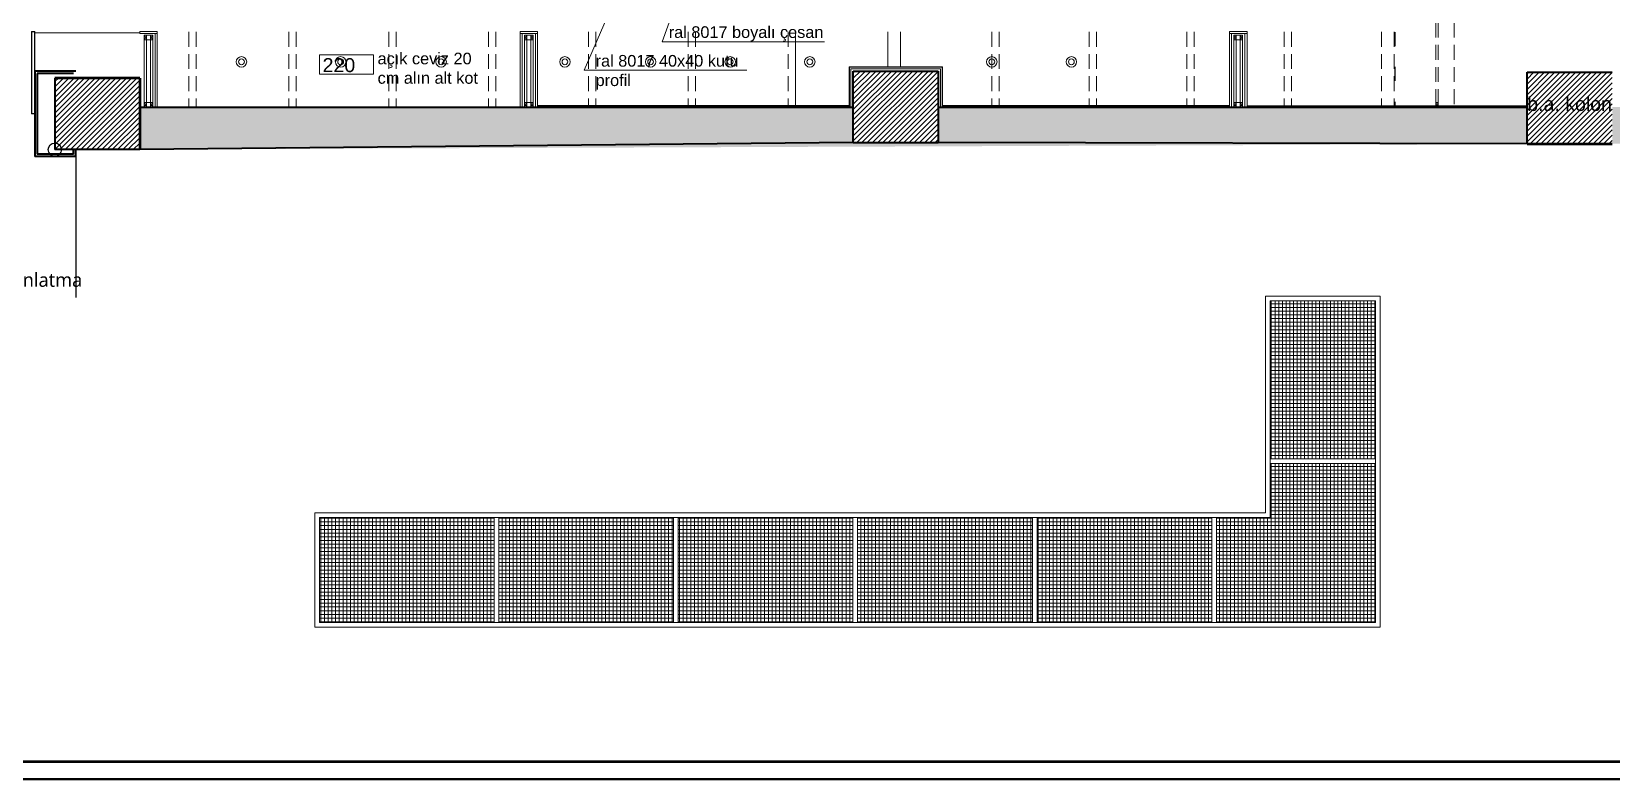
# Model space of a CAD drawing. Header units: millimetres. Extents: x 54215 to 67697, y 23496 to 56611.
# Drawn here: x 56308 to 57664, y 48332 to 48975 of the extents above; entities that cross this region are included whole.
import ezdxf

# ---------------------------------------------------------------- set-up
doc = ezdxf.new("R2010")
doc.units = ezdxf.units.MM
doc.linetypes.add('ACAD_ISO03W100', pattern=[30, 12, -18])
doc.linetypes.add('DASHED', pattern=[19.05, 12.7, -6.35])
for name, color, linetype, lineweight in [('- 0.09', 9, 'Continuous', 9), ('- 0.25', 43, 'Continuous', 25), ('- 0.35', 3, 'Continuous', 35), ('- 0.50', 30, 'Continuous', 50), ('no3_cam kesit on', 131, 'Continuous', 18), ('no3_duvar kaplama', 8, 'Continuous', 0), ('no3_duvar mevcut', 4, 'Continuous', 35), ('no3_kutu profil gorunus', 8, 'Continuous', 0), ('no3_kutuprofil kesit', 74, 'Continuous', 18), ('no3_mobilya aydınlatma', 50, 'Continuous', 13), ('no3_tefriş izdüşüm', 87, 'Continuous', 15), ('no3_yazı doseme', 152, 'Continuous', 0), ('no3_yazı duvar', 152, 'Continuous', 0)]:
    doc.layers.add(name, color=color, linetype=linetype, lineweight=lineweight)
doc.layers.add('0 rölöve', color=7, linetype='Continuous', true_color=0xf1380e)
doc.layers.add('no3_ahsap kesit on', color=7, linetype='Continuous', lineweight=20, true_color=0xfca103)
doc.layers.add('no3_alçıpan kesit', color=7, linetype='Continuous', lineweight=20, true_color=0xf5003d)
doc.styles.get("Standard").update_dxf_attribs({"font": 'arial.ttf'})

# ---------------------------------------------------------------- blocks, each defined once
blk = doc.blocks.new('ewry')
at = {"layer": 'no3_kutu profil gorunus'}
h = blk.add_hatch(dxfattribs=at)
h.set_pattern_fill('NET', color=250)
h.set_pattern_definition([(0, (-76.2377, 567.117), (0, 3.175), []), (90, (-76.2377, 567.117), (-3.175, 2e-16), [])])
h.paths.add_polyline_path([(59150.5, 20297.7), (59000.5, 20297.7), (59000.5, 20207.4), (59150.5, 20207.4)])
h.paths.add_polyline_path([(59304.5, 20297.7), (59154.5, 20297.7), (59154.5, 20207.4), (59304.5, 20207.4)])
h.paths.add_polyline_path([(59458.5, 20297.7), (59308.5, 20297.7), (59308.5, 20207.4), (59458.5, 20207.4)])
h.paths.add_polyline_path([(59612.5, 20297.7), (59462.5, 20297.7), (59462.5, 20207.4), (59612.5, 20207.4)])
h.paths.add_polyline_path([(59766.5, 20297.7), (59616.5, 20297.7), (59616.5, 20207.4), (59766.5, 20207.4)])
h.paths.add_polyline_path([(59907.1, 20343.9), (59816.7, 20343.9), (59816.7, 20297.7), (59770.5, 20297.7), (59770.5, 20207.4), (59907.2, 20207.4)])
h.paths.add_polyline_path([(59907, 20483.7), (59816.7, 20483.7), (59816.7, 20347.9), (59907.1, 20347.9)])
for p, q in [((59816.7, 20347.9), (59907, 20347.9)), ((59816.7, 20343.9), (59907, 20343.9)), ((59000.5, 20297.7), (59200.5, 20297.7)), ((59150.5, 20297.7), (59150.5, 20207.4)), ((59154.5, 20297.7), (59154.5, 20207.4)), ((59304.5, 20297.7), (59304.5, 20207.4)), ((59308.5, 20297.7), (59308.5, 20207.4)), ((59458.5, 20297.7), (59458.5, 20207.4)), ((59462.5, 20297.7), (59462.5, 20207.4)), ((59612.5, 20297.7), (59612.5, 20207.4)), ((59616.5, 20297.7), (59616.5, 20207.4)), ((59766.5, 20297.7), (59766.5, 20207.4)), ((59770.5, 20297.7), (59770.5, 20207.4))]:
    blk.add_line(p, q, dxfattribs=at)
blk.add_lwpolyline([(58996.5, 20203.4), (58996.5, 20301.7), (59812.7, 20301.7), (59812.7, 20487.7), (59911, 20487.7), (59911.2, 20203.4), (58996.5, 20203.4)], dxfattribs=at)
blk.add_lwpolyline([(59000.5, 20207.4), (59000.5, 20297.7), (59816.7, 20297.7), (59816.7, 20483.7), (59907, 20483.7), (59907.2, 20207.4)], close=True, dxfattribs=at)
blk = doc.blocks.new('giriş tavan planı')
at = {"layer": '- 0.09'}
h = blk.add_hatch(dxfattribs=at)
h.set_pattern_fill('ANSI31', color=256)
h.set_pattern_definition([(45, (57626.8874, 19235.8884), (-2.245064, 2.245064), [])])
h.paths.add_polyline_path([(58922.5, 20905.9), (58849.5, 20905.9), (58849.5, 20844.4), (58922.5, 20844.4)])
h.paths.add_polyline_path([(59608, 20901.4), (59534.5, 20901.4), (59534.5, 20839.9), (59608, 20839.9)])
h.paths.add_polyline_path([(60189.5, 20900.4), (60116, 20900.4), (60116, 20838.9), (60189.5, 20838.9)])
h.paths.add_polyline_path([(60186.5, 20112.9), (60113.5, 20112.9), (60113.5, 20051.4), (60186.5, 20051.4)])
h.paths.add_polyline_path([(59608, 20113.9), (59535, 20113.9), (59535, 20052.4), (59608, 20052.4)])
h.paths.add_polyline_path([(58922.5, 20107.9), (58849.5, 20107.9), (58849.5, 20046.4), (58922.5, 20046.4)])
at = {"layer": 'no3_duvar kaplama'}
h = blk.add_hatch(color=256, dxfattribs=at)
h.dxf.hatch_style = 1
h.paths.add_polyline_path([(58849.5, 20107.9), (58867.5, 20107.9), (58849.5, 20107.9), (58849.5, 20046.4), (58867.5, 20046.4), (60407.2, 20052.3), (60410.7, 20900.4), (58922.5, 20901.4), (58867.5, 20905.9), (58849.5, 20905.9), (58849.5, 20838.4), (58867.5, 20838.4), (58867.5, 20844.4), (58849.5, 20844.4), (58849.5, 20905.9), (58922.5, 20905.9), (58922.5, 20866.4), (59534.5, 20866.4), (59534.5, 20901.4), (59608, 20901.4), (59608, 20867.4), (60116, 20867.4), (60116, 20900.4), (60189.5, 20900.4), (60189.5, 20863.4), (60325, 20863.4), (60325, 20854.9), (60371.5, 20854.9), (60371.5, 20117.4), (60349.6, 20117.4), (60349.6, 20082.9), (60186.5, 20082.9), (60186.5, 20051.4), (60113.5, 20051.4), (60113.5, 20082.9), (59608, 20082.9), (59608, 20052.4), (59535, 20052.4), (59535, 20082.9), (58922.5, 20082.9), (58922.5, 20046.4), (58849.5, 20046.4)])
h.paths.add_polyline_path([(60371.5, 20229.3), (60371.5, 20206), (60383.7, 20206), (60383.7, 20229.3)], flags=17)
at = {"layer": '- 0.25', "linetype": 'ACAD_ISO03W100'}
blk.add_line((60000, 20867.4), (60000, 20082.9), dxfattribs=at)
at = {"layer": '- 0.35'}
for p, q in [((58867.5, 20113.9), (58832.5, 20113.9)), ((58832.5, 20113.9), (58832.5, 20040.4)), ((58865.5, 20111.9), (58834.5, 20111.9)), ((58834.5, 20111.9), (58834.5, 20042.4)), ((58867.5, 20040.4), (58832.5, 20040.4)), ((58865.5, 20042.4), (58834.5, 20042.4))]:
    blk.add_line(p, q, dxfattribs=at)
at = {"layer": '- 0.35', "color": 2}
for p, q in [((58865.5, 20042.4), (58865.5, 20046.4)), ((58867.5, 20040.4), (58867.5, 20046.4))]:
    blk.add_line(p, q, dxfattribs=at)
at = {"layer": '- 0.50'}
for p, q in [((58922.5, 20107.9), (58849.5, 20107.9)), ((58922.5, 20107.9), (58922.5, 20046.4)), ((60113.5, 20051.4), (60186.5, 20051.4))]:
    blk.add_line(p, q, dxfattribs=at)
blk.add_line((58832.5, 20113.9), (58832.5, 20147.9))
at = {"layer": '0 rölöve'}
blk.add_line((58867.5, 20040.4), (58867.5, 19919.5), dxfattribs=at)
at = {"layer": 'no3_ahsap kesit on'}
for p, q in [((58922.5, 20147.9), (58922.5, 20146.1)), ((58937.5, 20146.1), (58922.5, 20146.1)), ((59248.9, 20147.9), (59248.9, 20082.9)), ((59263.9, 20146.1), (59248.9, 20146.1)), ((59250.7, 20146.1), (59250.7, 20082.9)), ((59858, 20147.9), (59858, 20082.9)), ((59873, 20146.1), (59858, 20146.1)), ((59859.8, 20146.1), (59859.8, 20082.9))]:
    blk.add_line(p, q, dxfattribs=at)
for points in [[(58937.5, 20082.9), (58937.5, 20147.9), (58922.5, 20147.9)], [(58935.7, 20082.9), (58935.7, 20146.1), (58922.5, 20146.1)], [(59263.9, 20082.9), (59263.9, 20147.9), (59248.9, 20147.9)], [(59262.1, 20082.9), (59262.1, 20146.1), (59248.9, 20146.1)], [(59873, 20082.9), (59873, 20147.9), (59858, 20147.9)], [(59871.2, 20082.9), (59871.2, 20146.1), (59858, 20146.1)]]:
    blk.add_lwpolyline(points, dxfattribs=at)
at = {"layer": 'no3_alçıpan kesit'}
blk.add_line((58832.5, 20146.7), (58922.5, 20146.7), dxfattribs=at)
for points in [[(59531.8, 20082.9), (59531.8, 20117.1), (59611.2, 20117.1), (59611.2, 20082.9)], [(59533, 20082.9), (59533, 20115.9), (59610, 20115.9), (59610, 20082.9)]]:
    blk.add_lwpolyline(points, dxfattribs=at)
at = {"layer": 'no3_cam kesit on'}
blk.add_lwpolyline([(59531.4, 20084.4), (59531.4, 20117.5), (59611.6, 20117.5), (59611.6, 20084.4)], dxfattribs=at)
at = {"layer": 'no3_duvar kaplama'}
for p, q in [((59263.9, 20084.4), (59531.8, 20084.4)), ((59263.9, 20083.4), (59531.8, 20083.4)), ((59611.2, 20084.4), (59858, 20084.4)), ((59611.2, 20083.4), (59858, 20083.4)), ((59873, 20083.9), (60113.5, 20083.9))]:
    blk.add_line(p, q, dxfattribs=at)
at = {"layer": 'no3_duvar mevcut'}
for p, q in [((59535, 20052.4), (59535, 20113.9)), ((59535, 20113.9), (59608, 20113.9)), ((59608, 20113.9), (59608, 20052.4)), ((60113.5, 20051.4), (60113.5, 20112.9)), ((60113.5, 20112.9), (60186.5, 20112.9)), ((58849.5, 20107.9), (58849.5, 20046.4)), ((58922.5, 20107.9), (58849.5, 20107.9)), ((58922.5, 20107.9), (58922.5, 20046.4)), ((58922.5, 20082.9), (59535, 20082.9)), ((59608, 20082.9), (60113.5, 20082.9)), ((58922.5, 20046.4), (58849.5, 20046.4)), ((59535, 20052.4), (58922.5, 20046.4)), ((59535, 20052.4), (59608, 20052.4)), ((60113.5, 20051.4), (59608, 20052.4))]:
    blk.add_line(p, q, dxfattribs=at)
at = {"layer": 'no3_kutu profil gorunus'}
for p, q in [((58926.3, 20140.6), (58926.3, 20086.9)), ((58928.3, 20144.6), (58931.7, 20144.6)), ((58933.7, 20140.6), (58933.7, 20086.9)), ((59252.7, 20140.6), (59252.7, 20086.9)), ((59254.7, 20144.6), (59258.1, 20144.6)), ((59260.1, 20140.6), (59260.1, 20086.9)), ((59861.8, 20140.6), (59861.8, 20086.9)), ((59863.8, 20144.6), (59867.2, 20144.6)), ((59869.2, 20140.6), (59869.2, 20086.9))]:
    blk.add_line(p, q, dxfattribs=at)
for points in [[(58928.3, 20140.6), (58931.7, 20140.6), (58931.7, 20086.9), (58928.3, 20086.9)], [(59254.7, 20140.6), (59258.1, 20140.6), (59258.1, 20086.9), (59254.7, 20086.9)], [(59863.8, 20140.6), (59867.2, 20140.6), (59867.2, 20086.9), (59863.8, 20086.9)]]:
    blk.add_lwpolyline(points, close=True, dxfattribs=at)
at = {"layer": 'no3_kutuprofil kesit'}
for p, q in [((58926.3, 20140.6), (58928.3, 20144.6)), ((58928.3, 20140.6), (58926.3, 20144.6)), ((58931.7, 20140.6), (58933.7, 20144.6)), ((58933.7, 20140.6), (58931.7, 20144.6)), ((59252.7, 20140.6), (59254.7, 20144.6)), ((59254.7, 20140.6), (59252.7, 20144.6)), ((59258.1, 20140.6), (59260.1, 20144.6)), ((59260.1, 20140.6), (59258.1, 20144.6)), ((59485.4, 20147.5), (59485.4, 20084.4)), ((59564.8, 20147.5), (59564.8, 20117.5)), ((59575.6, 20147.5), (59575.6, 20117.5)), ((59861.8, 20140.6), (59863.8, 20144.6)), ((59863.8, 20140.6), (59861.8, 20144.6)), ((59867.2, 20140.6), (59869.2, 20144.6)), ((59869.2, 20140.6), (59867.2, 20144.6)), ((58926.3, 20082.9), (58928.3, 20086.9)), ((58928.3, 20082.9), (58926.3, 20086.9)), ((58931.7, 20082.9), (58933.7, 20086.9)), ((58933.7, 20082.9), (58931.7, 20086.9)), ((59252.7, 20082.9), (59254.7, 20086.9)), ((59254.7, 20082.9), (59252.7, 20086.9)), ((59258.1, 20082.9), (59260.1, 20086.9)), ((59260.1, 20082.9), (59258.1, 20086.9)), ((59861.8, 20082.9), (59863.8, 20086.9)), ((59863.8, 20082.9), (59861.8, 20086.9)), ((59867.2, 20082.9), (59869.2, 20086.9)), ((59869.2, 20082.9), (59867.2, 20086.9))]:
    blk.add_line(p, q, dxfattribs=at)
at = {"layer": 'no3_kutuprofil kesit', "linetype": 'DASHED'}
for p, q in [((58964.7, 20147.5), (58964.7, 20082.9)), ((58971, 20147.5), (58971, 20082.9)), ((59050.5, 20147.5), (59050.5, 20082.9)), ((59056.8, 20147.5), (59056.8, 20082.9)), ((59136.2, 20147.5), (59136.2, 20082.9)), ((59142.5, 20147.5), (59142.5, 20082.9)), ((59221.9, 20147.5), (59221.9, 20082.9)), ((59228.2, 20147.5), (59228.2, 20082.9)), ((59307.6, 20147.5), (59307.6, 20084.4)), ((59313.9, 20147.5), (59313.9, 20084.4)), ((59393.3, 20147.5), (59393.3, 20084.4)), ((59399.6, 20147.5), (59399.6, 20084.4)), ((59479.1, 20147.5), (59479.1, 20084.4)), ((59653.8, 20147.5), (59653.8, 20084.4)), ((59660.1, 20147.5), (59660.1, 20084.4)), ((59737.5, 20147.5), (59737.5, 20084.4)), ((59743.8, 20147.5), (59743.8, 20084.4)), ((59821.2, 20147.5), (59821.2, 20084.4)), ((59827.5, 20147.5), (59827.5, 20084.4)), ((59904.9, 20147.5), (59904.9, 20082.9)), ((59911.2, 20147.5), (59911.2, 20082.9)), ((59988.6, 20147.5), (59988.6, 20082.9)), ((59999.4, 20147.5), (59999.4, 20082.9))]:
    blk.add_line(p, q, dxfattribs=at)
at = {"layer": 'no3_kutuprofil kesit'}
for points in [[(58832.5, 20147.9), (58829.5, 20147.9), (58829.5, 20077.1), (58832.5, 20077.1)], [(58832.5, 20147.7), (58829.7, 20147.7), (58829.7, 20077.3), (58832.5, 20077.3)]]:
    blk.add_lwpolyline(points, dxfattribs=at)
for points in [[(58926.3, 20140.6), (58928.3, 20140.6), (58928.3, 20144.6), (58926.3, 20144.6)], [(58931.7, 20140.6), (58933.7, 20140.6), (58933.7, 20144.6), (58931.7, 20144.6)], [(59252.7, 20140.6), (59254.7, 20140.6), (59254.7, 20144.6), (59252.7, 20144.6)], [(59258.1, 20140.6), (59260.1, 20140.6), (59260.1, 20144.6), (59258.1, 20144.6)], [(59861.8, 20140.6), (59863.8, 20140.6), (59863.8, 20144.6), (59861.8, 20144.6)], [(59867.2, 20140.6), (59869.2, 20140.6), (59869.2, 20144.6), (59867.2, 20144.6)], [(58926.3, 20082.9), (58928.3, 20082.9), (58928.3, 20086.9), (58926.3, 20086.9)], [(58931.7, 20082.9), (58933.7, 20082.9), (58933.7, 20086.9), (58931.7, 20086.9)], [(59252.7, 20082.9), (59254.7, 20082.9), (59254.7, 20086.9), (59252.7, 20086.9)], [(59258.1, 20082.9), (59260.1, 20082.9), (59260.1, 20086.9), (59258.1, 20086.9)], [(59861.8, 20082.9), (59863.8, 20082.9), (59863.8, 20086.9), (59861.8, 20086.9)], [(59867.2, 20082.9), (59869.2, 20082.9), (59869.2, 20086.9), (59867.2, 20086.9)]]:
    blk.add_lwpolyline(points, close=True, dxfattribs=at)
at = {"layer": 'no3_tefriş izdüşüm', "linetype": 'DASHED'}
for p, q in [((60035.2, 20288.7), (60035.2, 20084.2)), ((60037.2, 20288.7), (60037.2, 20084.2)), ((60050.9, 20288.7), (60050.9, 20082.9)), ((60035.2, 20086.9), (60037.2, 20082.9)), ((60035.2, 20082.9), (60037.2, 20086.9))]:
    blk.add_line(p, q, dxfattribs=at)
blk.add_lwpolyline([(60037.2, 20082.9), (60035.2, 20082.9), (60035.2, 20086.9), (60037.2, 20086.9)], close=True, dxfattribs=at)
at = {"layer": '0 rölöve'}
blk.add_text('b.a. kolon', height=12, dxfattribs=at).set_placement((60113.6, 20079.6))

msp = doc.modelspace()

# ---------------------------------------------------------------- linework, layer by layer
at = {"color": 252, "const_width": 2.135}
for points in [[(58549.046, 48333.18), (55059.324, 48333.18), (55059.324, 50133.18), (58549.046, 50133.18), (58549.046, 48994.132, -0.41421356), (58523.96, 48969.046), (58145.153, 48969.046, 0.41421356), (58135.119, 48959.011), (58135.119, 48715.173, 0.41421356), (58145.153, 48705.139), (58523.96, 48705.139, -0.41421356), (58549.046, 48680.052), (58549.046, 48333.18)], [(58533.994, 48994.132, -0.41421356), (58523.96, 48984.097), (58145.153, 48984.097, 0.41421356), (58120.067, 48959.011), (58120.067, 48715.173, 0.41421356), (58145.153, 48690.087), (58523.96, 48690.087, -0.41421356), (58533.994, 48680.052), (58533.994, 48348.232), (55074.376, 48348.232), (55074.376, 50118.129), (58533.994, 50118.129), (58533.994, 48994.132)]]:
    msp.add_lwpolyline(points, format="xyb", dxfattribs=at)
msp.add_circle((56327.835, 48873.784), 5.675)
at = {"layer": 'no3_mobilya aydınlatma'}
for centre, radius in [((56488.07, 48949.193), 4.5), ((56488.07, 48949.193), 2.5), ((56573.261, 48949.193), 4.5), ((56573.261, 48949.193), 2.5), ((56659.509, 48949.193), 4.5), ((56659.509, 48949.193), 2.5), ((56765.792, 48949.193), 4.5), ((56765.792, 48949.193), 2.5), ((56839.319, 48949.193), 4.5), ((56839.319, 48949.193), 2.5), ((56907.663, 48949.193), 4.5), ((56907.663, 48949.193), 2.5), ((56976.008, 48949.193), 4.5), ((56976.008, 48949.193), 2.5), ((57132.217, 48949.193), 4.5), ((57132.217, 48949.193), 2.5), ((57200.561, 48949.193), 4.5), ((57200.561, 48949.193), 2.5)]:
    msp.add_circle(centre, radius, dxfattribs=at)
at = {"layer": 'no3_yazı doseme'}
msp.add_lwpolyline([(56555.042, 48955.23), (56601.329, 48955.23), (56601.329, 48938.637), (56555.042, 48938.637)], close=True, dxfattribs=at)
at = {"layer": 'no3_yazı duvar'}
for points in [[(56887.081, 49071.217), (56849.239, 48966.301), (56988.73, 48966.301)], [(56820.693, 49030.784), (56782.329, 48942.193), (56921.82, 48942.193)]]:
    msp.add_lwpolyline(points, dxfattribs=at)

# ---------------------------------------------------------------- block references
for name, p in [('giriş tavan planı', (-2521.664, 28827.404)), ('ewry', (-2445.426, 28260.287))]:
    msp.add_blockref(name, p)

# ---------------------------------------------------------------- texts
at = {"color": 7, "insert": (56234.06, 48759.945), "char_height": 11.90258, "width": 221.73465, "attachment_point": 5}
msp.add_mtext('{\\fLucida Sans Unicode|b0|i0|c162|p34;kış bahcesi ve iç kiriş aydınlatma}', dxfattribs=at)
at = {"layer": 'no3_yazı doseme', "insert": (56557.768, 48952.381), "char_height": 12, "width": 504.19368, "attachment_point": 1}
msp.add_mtext('220', dxfattribs=at)
at = {"layer": 'no3_yazı duvar', "char_height": 10, "attachment_point": 1}
for s, insert, width in [('ral 8017 boyalı çesan', (56854.904, 48979.736), 143.81258), ('açık ceviz 20 cm alın alt kot', (56604.963, 48957.065), 92.53205), ('ral 8017 40x40 kutu profil', (56792.141, 48955.088), 143.81258)]:
    msp.add_mtext(s, dxfattribs=dict(at, insert=insert, width=width))

doc.saveas('drawing.dxf')
